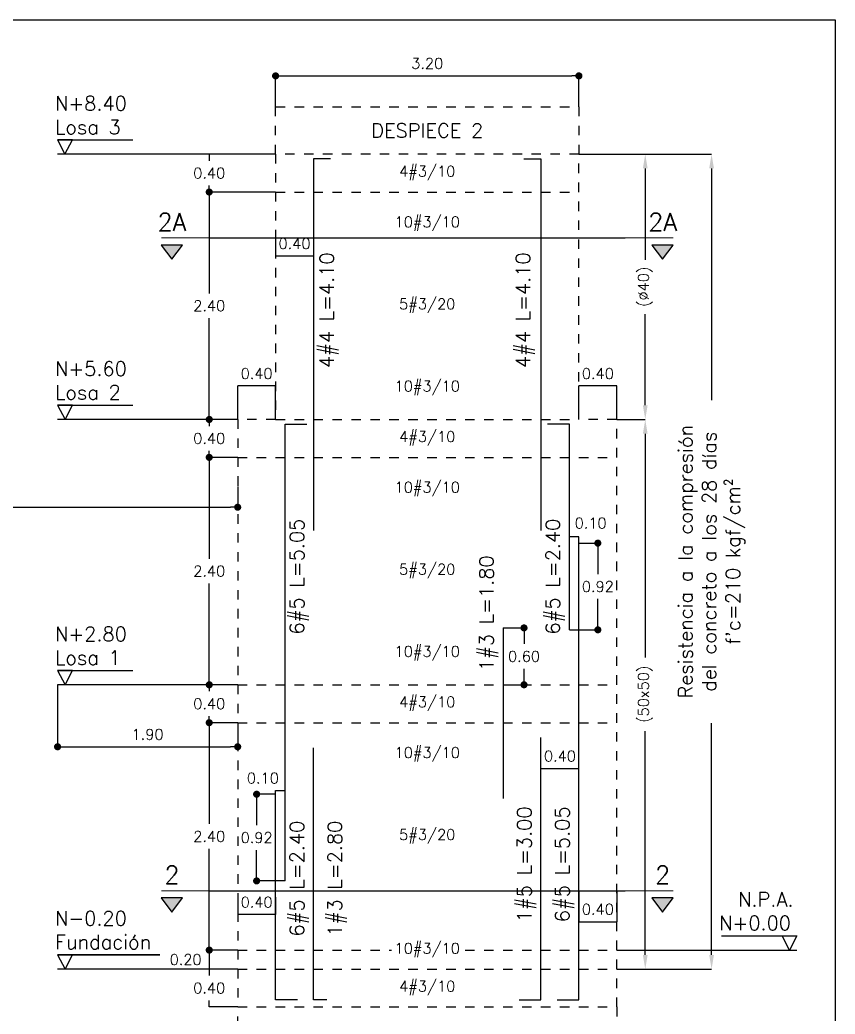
# Model space of a CAD drawing. Header units: millimetres. Extents: x 22.8 to 41.6, y 25.5 to 43.1.
# Drawn here: x 33 to 41.6, y 31.36 to 41.85 of the extents above; entities that cross this region are included whole.
import ezdxf
from ezdxf.enums import TextEntityAlignment as Align

# ---------------------------------------------------------------- set-up
doc = ezdxf.new("R2010")
doc.units = ezdxf.units.MM
doc.header["$LTSCALE"] = 0.01
doc.linetypes.add('DASHED2', pattern=[0.375, 0.25, -0.125])
for name, color, linetype in [('FC_BORDE COLUMNA', 6, 'DASHED2'), ('FC_COTAS', 1, 'Continuous'), ('FC_COTAS @ 75', 1, 'Continuous'), ('FC_INDICACIONES', 30, 'Continuous'), ('FC_INDICACIONES @ 75', 30, 'Continuous'), ('FC_PROYECCION', 6, 'DASHED2'), ('FC_R-100 @ 75', 12, 'Continuous'), ('FC_R-140', 2, 'Continuous'), ('FC_R-60 @ 75', 11, 'Continuous'), ('FC_R-80', 11, 'Continuous'), ('FC_R-80 @ 75', 11, 'Continuous'), ('FC_REFUERZO', 5, 'Continuous')]:
    doc.layers.add(name, color=color, linetype=linetype)
doc.layers.add('FC_CAJON COLUMNAS', color=230, linetype='Continuous', plot=False)
doc.layers.add('FC_DEFPOINTS', color=250, linetype='Continuous', plot=False)
doc.styles.add('FC_TEXT', font='romans.shx', dxfattribs={"height": 0.002})
doc.styles.add('FC_TEXT1', font='romans.shx')
doc.dimstyles.new('FC_COTAS', dxfattribs={"dimtxt": 0.0015, "dimasz": 0.001, "dimexe": 0, "dimexo": 0, "dimgap": 0.001, "dimtad": 1, "dimtih": 1, "dimtoh": 1, "dimzin": 0, "dimdsep": 46, "dimtxsty": 'FC_TEXT1', "dimblk": 'DOT', "dimcen": 0.09, "dimclrd": 256, "dimclre": 256, "dimclrt": 256, "dimadec": 0, "dimazin": 0, "dimtfac": 1, "dimtix": 1, "dimtmove": 2, "dimatfit": 3, "dimfxl": 1.002, "dimtolj": 1, "dimtzin": 0, "dimlwd": -1, "dimarcsym": 0})

# ---------------------------------------------------------------- blocks, each defined once
blk = doc.blocks.new('_Dot')
at = {"color": 0, "linetype": 'ByBlock', "lineweight": -2}
blk.add_line((-0.5, 0), (-1, 0), dxfattribs=at)
at = {"color": 0, "linetype": 'ByBlock', "const_width": 0.5}
blk.add_lwpolyline([(-0.25, 0, 1), (0.25, 0, 1)], format="xyb", close=True, dxfattribs=at)
blk = doc.blocks.new('*D19')
at = {"layer": 'Defpoints', "color": 0, "ltscale": 0.6, "transparency": 16777216}
for p in [(34.999, 34.434), (35.299, 34.434), (35.299, 32.034)]:
    blk.add_point(p, dxfattribs=at)
at = {"layer": 'FC_COTAS', "lineweight": -2, "ltscale": 0.6, "transparency": 16777216}
for p, q in [((35.299, 34.434), (34.999, 34.434)), ((35.299, 32.034), (34.999, 32.034))]:
    blk.add_line(p, q, dxfattribs=at)
at = {"layer": 'FC_COTAS', "ltscale": 0.6, "transparency": 16777216}
for p, q in [((34.999, 34.359), (34.999, 33.365)), ((34.999, 32.109), (34.999, 33.102))]:
    blk.add_line(p, q, dxfattribs=at)
at = {"layer": 'FC_COTAS', "ltscale": 0.6, "transparency": 16777216, "xscale": 0.075, "yscale": 0.075, "zscale": 0.075}
for p, rotation in [((34.999, 34.434), 90), ((34.999, 32.034), 270)]:
    blk.add_blockref('_Dot', p, dxfattribs=dict(at, rotation=rotation))
at = {"layer": 'FC_COTAS', "ltscale": 0.6, "transparency": 16777216, "insert": (34.999, 33.234), "char_height": 0.1125, "attachment_point": 5, "style": 'FC_TEXT1'}
blk.add_mtext('\\A1;2.40', dxfattribs=at)
blk = doc.blocks.new('*D20')
at = {"layer": 'Defpoints', "color": 0, "ltscale": 0.6, "transparency": 16777216}
for p in [(34.999, 34.834), (35.299, 34.834), (35.299, 34.434)]:
    blk.add_point(p, dxfattribs=at)
at = {"layer": 'FC_COTAS', "lineweight": -2, "ltscale": 0.6, "transparency": 16777216}
for p, q in [((35.299, 34.834), (34.999, 34.834)), ((35.299, 34.434), (34.999, 34.434))]:
    blk.add_line(p, q, dxfattribs=at)
at = {"layer": 'FC_COTAS', "ltscale": 0.6, "transparency": 16777216}
for p, q in [((34.999, 34.834), (34.999, 34.765)), ((34.999, 34.434), (34.999, 34.502))]:
    blk.add_line(p, q, dxfattribs=at)
at = {"layer": 'FC_COTAS', "ltscale": 0.6, "transparency": 16777216, "insert": (34.999, 34.634), "char_height": 0.1125, "attachment_point": 5, "style": 'FC_TEXT1'}
blk.add_mtext('\\A1;0.40', dxfattribs=at)
blk = doc.blocks.new('*D21')
at = {"layer": 'Defpoints', "color": 0, "ltscale": 0.6, "transparency": 16777216}
for p in [(34.999, 37.234), (35.299, 37.234), (35.299, 34.834)]:
    blk.add_point(p, dxfattribs=at)
at = {"layer": 'FC_COTAS', "lineweight": -2, "ltscale": 0.6, "transparency": 16777216}
for p, q in [((35.299, 37.234), (34.999, 37.234)), ((35.299, 34.834), (34.999, 34.834))]:
    blk.add_line(p, q, dxfattribs=at)
at = {"layer": 'FC_COTAS', "ltscale": 0.6, "transparency": 16777216}
for p, q in [((34.999, 37.159), (34.999, 36.165)), ((34.999, 34.909), (34.999, 35.902))]:
    blk.add_line(p, q, dxfattribs=at)
at = {"layer": 'FC_COTAS', "ltscale": 0.6, "transparency": 16777216, "xscale": 0.075, "yscale": 0.075, "zscale": 0.075}
for p, rotation in [((34.999, 37.234), 90), ((34.999, 34.834), 270)]:
    blk.add_blockref('_Dot', p, dxfattribs=dict(at, rotation=rotation))
at = {"layer": 'FC_COTAS', "ltscale": 0.6, "transparency": 16777216, "insert": (34.999, 36.034), "char_height": 0.1125, "attachment_point": 5, "style": 'FC_TEXT1'}
blk.add_mtext('\\A1;2.40', dxfattribs=at)
blk = doc.blocks.new('*D22')
at = {"layer": 'Defpoints', "color": 0, "ltscale": 0.6, "transparency": 16777216}
for p in [(34.999, 37.634), (35.299, 37.634), (35.299, 37.234)]:
    blk.add_point(p, dxfattribs=at)
at = {"layer": 'FC_COTAS', "lineweight": -2, "ltscale": 0.6, "transparency": 16777216}
for p, q in [((35.299, 37.634), (34.999, 37.634)), ((35.299, 37.234), (34.999, 37.234))]:
    blk.add_line(p, q, dxfattribs=at)
at = {"layer": 'FC_COTAS', "ltscale": 0.6, "transparency": 16777216}
for p, q in [((34.999, 37.634), (34.999, 37.565)), ((34.999, 37.234), (34.999, 37.302))]:
    blk.add_line(p, q, dxfattribs=at)
at = {"layer": 'FC_COTAS', "ltscale": 0.6, "transparency": 16777216, "insert": (34.999, 37.434), "char_height": 0.1125, "attachment_point": 5, "style": 'FC_TEXT1'}
blk.add_mtext('\\A1;0.40', dxfattribs=at)
blk = doc.blocks.new('*D23')
at = {"layer": 'Defpoints', "color": 0, "ltscale": 0.6, "transparency": 16777216}
for p in [(35.299, 32.034), (34.999, 31.834), (35.299, 31.834)]:
    blk.add_point(p, dxfattribs=at)
at = {"layer": 'FC_COTAS', "lineweight": -2, "ltscale": 0.6, "transparency": 16777216}
for p, q in [((35.299, 32.034), (34.999, 32.034)), ((35.299, 31.834), (34.999, 31.834))]:
    blk.add_line(p, q, dxfattribs=at)
at = {"layer": 'FC_COTAS', "ltscale": 0.6, "transparency": 16777216}
blk.add_line((34.999, 32.034), (34.999, 31.834), dxfattribs=at)
at = {"layer": 'FC_COTAS', "ltscale": 0.6, "transparency": 16777216, "insert": (34.75, 31.934), "char_height": 0.1125, "attachment_point": 5, "style": 'FC_TEXT1'}
blk.add_mtext('\\A1;0.20', dxfattribs=at)
blk = doc.blocks.new('*D24')
at = {"layer": 'Defpoints', "color": 0, "ltscale": 0.6, "transparency": 16777216}
for p in [(35.299, 31.834), (34.999, 31.434), (35.299, 31.434)]:
    blk.add_point(p, dxfattribs=at)
at = {"layer": 'FC_COTAS', "lineweight": -2, "ltscale": 0.6, "transparency": 16777216}
for p, q in [((35.299, 31.834), (34.999, 31.834)), ((35.299, 31.434), (34.999, 31.434))]:
    blk.add_line(p, q, dxfattribs=at)
at = {"layer": 'FC_COTAS', "ltscale": 0.6, "transparency": 16777216}
for p, q in [((34.999, 31.834), (34.999, 31.765)), ((34.999, 31.434), (34.999, 31.502))]:
    blk.add_line(p, q, dxfattribs=at)
at = {"layer": 'FC_COTAS', "ltscale": 0.6, "transparency": 16777216, "insert": (34.999, 31.634), "char_height": 0.1125, "attachment_point": 5, "style": 'FC_TEXT1'}
blk.add_mtext('\\A1;0.40', dxfattribs=at)
blk = doc.blocks.new('*U18')
h = blk.add_hatch(color=256)
h.dxf.hatch_style = 1
h.paths.add_polyline_path([(-0.02307, -0.0055), (-0.02607, -0.0055), (-0.02457, -0.0075)])
h.paths.add_polyline_path([(0.04596, -0.0055), (0.04296, -0.0055), (0.04446, -0.0075)])
at = {"const_width": 0.00015}
for points in [[(-0.02607, -0.0045), (-0.01932, -0.0045)], [(0.04596, -0.0045), (0.03921, -0.0045)]]:
    blk.add_lwpolyline(points, dxfattribs=at)
for points in [[(-0.02307, -0.0055), (-0.02607, -0.0055), (-0.02457, -0.0075)], [(0.04596, -0.0055), (0.04296, -0.0055), (0.04446, -0.0075)]]:
    blk.add_lwpolyline(points, close=True)
at = {"layer": 'FC_DEFPOINTS', "transparency": 33554457}
blk.add_lwpolyline([(-0.01932, -0.0045), (0.03921, -0.0045)], dxfattribs=at)
at = {"layer": 'FC_DEFPOINTS', "ltscale": 1.5, "transparency": 33554457}
blk.add_lwpolyline([(-0.01932, -0.0045), (0.03921, -0.0045)], dxfattribs=at)
at = {"layer": 'FC_R-140', "style": 'FC_TEXT1'}
for tag, p in [('X', (-0.02457, -0.00225)), ("X'", (0.04446, -0.00225))]:
    blk.add_attdef(tag, text='', height=0.0025, dxfattribs=at).set_placement(p, align=Align.MIDDLE_CENTER)
blk = doc.blocks.new('*D25')
at = {"layer": 'Defpoints', "color": 0, "ltscale": 0.6, "transparency": 16777216}
for p in [(35.699, 33.679), (35.499, 32.764), (35.799, 32.764)]:
    blk.add_point(p, dxfattribs=at)
at = {"layer": 'FC_COTAS', "lineweight": -2, "ltscale": 0.6, "transparency": 16777216}
for p, q in [((35.699, 33.679), (35.499, 33.679)), ((35.799, 32.764), (35.499, 32.764))]:
    blk.add_line(p, q, dxfattribs=at)
at = {"layer": 'FC_COTAS', "ltscale": 0.6, "transparency": 16777216}
for p, q in [((35.499, 33.604), (35.499, 33.352)), ((35.499, 32.839), (35.499, 33.09))]:
    blk.add_line(p, q, dxfattribs=at)
at = {"layer": 'FC_COTAS', "ltscale": 0.6, "transparency": 16777216, "xscale": 0.075, "yscale": 0.075, "zscale": 0.075}
for p, rotation in [((35.499, 33.679), 90), ((35.499, 32.764), 270)]:
    blk.add_blockref('_Dot', p, dxfattribs=dict(at, rotation=rotation))
at = {"layer": 'FC_COTAS', "ltscale": 0.6, "transparency": 16777216, "insert": (35.499, 33.221), "char_height": 0.1125, "attachment_point": 5, "style": 'FC_TEXT1'}
blk.add_mtext('\\A1;0.92', dxfattribs=at)
blk = doc.blocks.new('*D26')
at = {"layer": 'Defpoints', "color": 0, "ltscale": 0.6, "transparency": 16777216}
for p in [(38.899, 36.329), (38.799, 35.414), (39.099, 35.414)]:
    blk.add_point(p, dxfattribs=at)
at = {"layer": 'FC_COTAS', "lineweight": -2, "ltscale": 0.6, "transparency": 16777216}
for p, q in [((38.899, 36.329), (39.099, 36.329)), ((38.799, 35.414), (39.099, 35.414))]:
    blk.add_line(p, q, dxfattribs=at)
at = {"layer": 'FC_COTAS', "ltscale": 0.6, "transparency": 16777216}
for p, q in [((39.099, 36.254), (39.099, 36.002)), ((39.099, 35.489), (39.099, 35.74))]:
    blk.add_line(p, q, dxfattribs=at)
at = {"layer": 'FC_COTAS', "ltscale": 0.6, "transparency": 16777216, "xscale": 0.075, "yscale": 0.075, "zscale": 0.075}
for p, rotation in [((39.099, 36.329), 90), ((39.099, 35.414), 270)]:
    blk.add_blockref('_Dot', p, dxfattribs=dict(at, rotation=rotation))
at = {"layer": 'FC_COTAS', "ltscale": 0.6, "transparency": 16777216, "insert": (39.099, 35.871), "char_height": 0.1125, "attachment_point": 5, "style": 'FC_TEXT1'}
blk.add_mtext('\\A1;0.92', dxfattribs=at)
blk = doc.blocks.new('*D27')
at = {"layer": 'Defpoints', "color": 0, "ltscale": 0.6, "transparency": 16777216}
for p in [(38.099, 35.434), (38.099, 34.834), (38.32, 34.834)]:
    blk.add_point(p, dxfattribs=at)
at = {"layer": 'FC_COTAS', "lineweight": -2, "ltscale": 0.6, "transparency": 16777216}
for p, q in [((38.099, 35.434), (38.32, 35.434)), ((38.099, 34.834), (38.32, 34.834))]:
    blk.add_line(p, q, dxfattribs=at)
at = {"layer": 'FC_COTAS', "ltscale": 0.6, "transparency": 16777216}
for p, q in [((38.32, 35.359), (38.32, 35.265)), ((38.32, 34.909), (38.32, 35.002))]:
    blk.add_line(p, q, dxfattribs=at)
at = {"layer": 'FC_COTAS', "ltscale": 0.6, "transparency": 16777216, "xscale": 0.075, "yscale": 0.075, "zscale": 0.075}
for p, rotation in [((38.32, 35.434), 90), ((38.32, 34.834), 270)]:
    blk.add_blockref('_Dot', p, dxfattribs=dict(at, rotation=rotation))
at = {"layer": 'FC_COTAS', "ltscale": 0.6, "transparency": 16777216, "insert": (38.32, 35.134), "char_height": 0.1125, "attachment_point": 5, "style": 'FC_TEXT1'}
blk.add_mtext('\\A1;0.60', dxfattribs=at)
blk = doc.blocks.new('*U15')
at = {"ltscale": 0.9, "const_width": 0.0002}
blk.add_lwpolyline([(-0.01093, 0.002), (-0.02533, 0.002)], dxfattribs=at)
at = {"ltscale": 0.9}
blk.add_lwpolyline([(-0.02429, 0), (-0.02325, 0.002), (-0.02533, 0.002)], close=True, dxfattribs=at)
blk.add_lwpolyline([(0, 0), (-0.02533, 0)], dxfattribs=at)
at = {"layer": 'FC_R-80', "lineweight": 25, "style": 'FC_TEXT1'}
blk.add_attdef('N+00.00_001', (-0.02571, 0.00282), '', height=0.002, dxfattribs=at)
blk = doc.blocks.new('*U16')
at = {"ltscale": 0.9, "const_width": 0.0002}
blk.add_lwpolyline([(-0.01473, 0.002), (-0.02533, 0.002)], dxfattribs=at)
at = {"ltscale": 0.9}
blk.add_lwpolyline([(-0.02429, 0), (-0.02325, 0.002), (-0.02533, 0.002)], close=True, dxfattribs=at)
blk.add_lwpolyline([(0, 0), (-0.02533, 0)], dxfattribs=at)
at = {"layer": 'FC_R-80', "lineweight": 25, "style": 'FC_TEXT1'}
blk.add_attdef('N+00.00_001', (-0.02571, 0.00282), '', height=0.002, dxfattribs=at)
blk = doc.blocks.new('*D69')
at = {"layer": 'Defpoints', "color": 0, "ltscale": 0.6, "transparency": 16777216}
for p in [(39.299, 37.634), (39.599, 37.634), (39.299, 31.834)]:
    blk.add_point(p, dxfattribs=at)
at = {"layer": 'FC_COTAS', "lineweight": -2, "ltscale": 0.6, "transparency": 16777216}
for p, q in [((39.299, 37.634), (39.599, 37.634)), ((39.299, 31.834), (39.599, 31.834))]:
    blk.add_line(p, q, dxfattribs=at)
at = {"layer": 'FC_COTAS', "ltscale": 0.6, "transparency": 16777216}
for p, q in [((39.599, 37.484), (39.599, 35.122)), ((39.599, 31.984), (39.599, 34.345))]:
    blk.add_line(p, q, dxfattribs=at)
for points in [[(39.574, 37.484), (39.624, 37.484), (39.599, 37.634)], [(39.574, 31.984), (39.624, 31.984), (39.599, 31.834)]]:
    blk.add_solid(points, dxfattribs=at)
at = {"layer": 'FC_COTAS', "ltscale": 0.6, "transparency": 16777216, "insert": (39.599, 34.734), "char_height": 0.1125, "width": 0.1125, "attachment_point": 5, "rotation": 90, "style": 'FC_TEXT1'}
blk.add_mtext('\\A1;{\\C11;(50x50) }', dxfattribs=at)
blk = doc.blocks.new('*U28')
at = {"ltscale": 0.9, "const_width": 0.0002}
blk.add_lwpolyline([(-0.02007, 0.002), (-0.03067, 0.002)], dxfattribs=at)
at = {"ltscale": 0.9}
blk.add_lwpolyline([(-0.02963, 0), (-0.02859, 0.002), (-0.03067, 0.002)], close=True, dxfattribs=at)
blk.add_lwpolyline([(0, 0), (-0.03067, 0)], dxfattribs=at)
at = {"layer": 'FC_R-80', "lineweight": 25, "style": 'FC_TEXT1'}
blk.add_attdef('N+00.00_001', (-0.03105, 0.00282), '', height=0.002, dxfattribs=at)
blk = doc.blocks.new('*D29')
at = {"layer": 'Defpoints', "color": 0, "ltscale": 0.6, "transparency": 16777216}
for p in [(34.999, 40.034), (35.699, 40.034), (35.299, 37.634)]:
    blk.add_point(p, dxfattribs=at)
at = {"layer": 'FC_COTAS', "lineweight": -2, "ltscale": 0.6, "transparency": 16777216}
for p, q in [((35.699, 40.034), (34.999, 40.034)), ((35.299, 37.634), (34.999, 37.634))]:
    blk.add_line(p, q, dxfattribs=at)
at = {"layer": 'FC_COTAS', "ltscale": 0.6, "transparency": 16777216}
for p, q in [((34.999, 39.959), (34.999, 38.965)), ((34.999, 37.709), (34.999, 38.702))]:
    blk.add_line(p, q, dxfattribs=at)
at = {"layer": 'FC_COTAS', "ltscale": 0.6, "transparency": 16777216, "xscale": 0.075, "yscale": 0.075, "zscale": 0.075}
for p, rotation in [((34.999, 40.034), 90), ((34.999, 37.634), 270)]:
    blk.add_blockref('_Dot', p, dxfattribs=dict(at, rotation=rotation))
at = {"layer": 'FC_COTAS', "ltscale": 0.6, "transparency": 16777216, "insert": (34.999, 38.834), "char_height": 0.1125, "attachment_point": 5, "style": 'FC_TEXT1'}
blk.add_mtext('\\A1;2.40', dxfattribs=at)
blk = doc.blocks.new('*D30')
at = {"layer": 'Defpoints', "color": 0, "ltscale": 0.6, "transparency": 16777216}
for p in [(34.999, 40.434), (35.699, 40.434), (35.699, 40.034)]:
    blk.add_point(p, dxfattribs=at)
at = {"layer": 'FC_COTAS', "lineweight": -2, "ltscale": 0.6, "transparency": 16777216}
for p, q in [((35.699, 40.434), (34.999, 40.434)), ((35.699, 40.034), (34.999, 40.034))]:
    blk.add_line(p, q, dxfattribs=at)
at = {"layer": 'FC_COTAS', "ltscale": 0.6, "transparency": 16777216}
for p, q in [((34.999, 40.434), (34.999, 40.365)), ((34.999, 40.034), (34.999, 40.102))]:
    blk.add_line(p, q, dxfattribs=at)
at = {"layer": 'FC_COTAS', "ltscale": 0.6, "transparency": 16777216, "insert": (34.999, 40.234), "char_height": 0.1125, "attachment_point": 5, "style": 'FC_TEXT1'}
blk.add_mtext('\\A1;0.40', dxfattribs=at)
blk = doc.blocks.new('*D36')
at = {"layer": 'Defpoints', "color": 0, "ltscale": 0.6, "transparency": 16777216}
for p in [(35.299, 37.988), (35.299, 37.634), (35.699, 37.634)]:
    blk.add_point(p, dxfattribs=at)
at = {"layer": 'FC_INDICACIONES', "lineweight": -2, "ltscale": 0.6, "transparency": 16777216}
for p, q in [((35.299, 37.634), (35.299, 37.988)), ((35.699, 37.634), (35.699, 37.988))]:
    blk.add_line(p, q, dxfattribs=at)
at = {"layer": 'FC_INDICACIONES', "ltscale": 0.6, "transparency": 16777216}
blk.add_line((35.699, 37.988), (35.299, 37.988), dxfattribs=at)
at = {"layer": 'FC_INDICACIONES', "ltscale": 0.6, "transparency": 16777216, "insert": (35.499, 38.119), "char_height": 0.1125, "attachment_point": 5, "style": 'FC_TEXT1'}
blk.add_mtext('\\A1;0.40', dxfattribs=at)
blk = doc.blocks.new('*D37')
at = {"layer": 'Defpoints', "color": 0, "ltscale": 0.6, "transparency": 16777216}
for p in [(38.899, 37.988), (38.899, 37.634), (39.299, 37.634)]:
    blk.add_point(p, dxfattribs=at)
at = {"layer": 'FC_INDICACIONES', "lineweight": -2, "ltscale": 0.6, "transparency": 16777216}
for p, q in [((38.899, 37.634), (38.899, 37.988)), ((39.299, 37.634), (39.299, 37.988))]:
    blk.add_line(p, q, dxfattribs=at)
at = {"layer": 'FC_INDICACIONES', "ltscale": 0.6, "transparency": 16777216}
blk.add_line((39.299, 37.988), (38.899, 37.988), dxfattribs=at)
at = {"layer": 'FC_INDICACIONES', "ltscale": 0.6, "transparency": 16777216, "insert": (39.099, 38.119), "char_height": 0.1125, "attachment_point": 5, "style": 'FC_TEXT1'}
blk.add_mtext('\\A1;0.40', dxfattribs=at)
blk = doc.blocks.new('*D38')
at = {"layer": 'Defpoints', "color": 0, "ltscale": 0.6, "transparency": 16777216}
for p in [(38.899, 41.26), (35.699, 40.934), (38.899, 40.934)]:
    blk.add_point(p, dxfattribs=at)
at = {"layer": 'FC_INDICACIONES', "lineweight": -2, "ltscale": 0.6, "transparency": 16777216}
for p, q in [((35.699, 40.934), (35.699, 41.26)), ((38.899, 40.934), (38.899, 41.26))]:
    blk.add_line(p, q, dxfattribs=at)
at = {"layer": 'FC_INDICACIONES', "ltscale": 0.6, "transparency": 16777216}
blk.add_line((35.774, 41.26), (38.824, 41.26), dxfattribs=at)
at = {"layer": 'FC_INDICACIONES', "ltscale": 0.6, "transparency": 16777216, "xscale": 0.075, "yscale": 0.075, "zscale": 0.075, "rotation": 180}
blk.add_blockref('_Dot', (35.699, 41.26), dxfattribs=at)
at = {"layer": 'FC_INDICACIONES', "ltscale": 0.6, "transparency": 16777216, "xscale": 0.075, "yscale": 0.075, "zscale": 0.075}
blk.add_blockref('_Dot', (38.899, 41.26), dxfattribs=at)
at = {"layer": 'FC_INDICACIONES', "ltscale": 0.6, "transparency": 16777216, "insert": (37.299, 41.392), "char_height": 0.1125, "attachment_point": 5, "style": 'FC_TEXT1'}
blk.add_mtext('\\A1;3.20', dxfattribs=at)
blk = doc.blocks.new('*D39')
at = {"layer": 'Defpoints', "color": 0, "ltscale": 0.6, "transparency": 16777216}
for p in [(33.399, 34.834), (35.299, 34.434), (35.299, 34.18)]:
    blk.add_point(p, dxfattribs=at)
at = {"layer": 'FC_INDICACIONES', "lineweight": -2, "ltscale": 0.6, "transparency": 16777216}
for p, q in [((33.399, 34.834), (33.399, 34.18)), ((35.299, 34.434), (35.299, 34.18))]:
    blk.add_line(p, q, dxfattribs=at)
at = {"layer": 'FC_INDICACIONES', "ltscale": 0.6, "transparency": 16777216}
blk.add_line((33.474, 34.18), (35.224, 34.18), dxfattribs=at)
at = {"layer": 'FC_INDICACIONES', "ltscale": 0.6, "transparency": 16777216, "xscale": 0.075, "yscale": 0.075, "zscale": 0.075, "rotation": 180}
blk.add_blockref('_Dot', (33.399, 34.18), dxfattribs=at)
at = {"layer": 'FC_INDICACIONES', "ltscale": 0.6, "transparency": 16777216, "xscale": 0.075, "yscale": 0.075, "zscale": 0.075}
blk.add_blockref('_Dot', (35.299, 34.18), dxfattribs=at)
at = {"layer": 'FC_INDICACIONES', "ltscale": 0.6, "transparency": 16777216, "insert": (34.349, 34.311), "char_height": 0.1125, "attachment_point": 5, "style": 'FC_TEXT1'}
blk.add_mtext('\\A1;1.90', dxfattribs=at)
blk = doc.blocks.new('*D40')
at = {"layer": 'Defpoints', "color": 0, "ltscale": 0.6, "transparency": 16777216}
for p in [(38.899, 33.95), (38.499, 33.869), (38.899, 33.869)]:
    blk.add_point(p, dxfattribs=at)
at = {"layer": 'FC_INDICACIONES', "lineweight": -2, "ltscale": 0.6, "transparency": 16777216}
for p, q in [((38.499, 33.869), (38.499, 33.95)), ((38.899, 33.869), (38.899, 33.95))]:
    blk.add_line(p, q, dxfattribs=at)
at = {"layer": 'FC_INDICACIONES', "ltscale": 0.6, "transparency": 16777216}
blk.add_line((38.499, 33.95), (38.899, 33.95), dxfattribs=at)
at = {"layer": 'FC_INDICACIONES', "ltscale": 0.6, "transparency": 16777216, "insert": (38.699, 34.082), "char_height": 0.1125, "attachment_point": 5, "style": 'FC_TEXT1'}
blk.add_mtext('\\A1;0.40', dxfattribs=at)
blk = doc.blocks.new('*D41')
at = {"layer": 'Defpoints', "color": 0, "ltscale": 0.6, "transparency": 16777216}
for p in [(35.699, 39.549), (36.099, 39.549), (35.699, 39.359)]:
    blk.add_point(p, dxfattribs=at)
at = {"layer": 'FC_INDICACIONES', "lineweight": -2, "ltscale": 0.6, "transparency": 16777216}
for p, q in [((35.699, 39.549), (35.699, 39.359)), ((36.099, 39.549), (36.099, 39.359))]:
    blk.add_line(p, q, dxfattribs=at)
at = {"layer": 'FC_INDICACIONES', "ltscale": 0.6, "transparency": 16777216}
blk.add_line((36.099, 39.359), (35.699, 39.359), dxfattribs=at)
at = {"layer": 'FC_INDICACIONES', "ltscale": 0.6, "transparency": 16777216, "insert": (35.899, 39.49), "char_height": 0.1125, "attachment_point": 5, "style": 'FC_TEXT1'}
blk.add_mtext('\\A1;0.40', dxfattribs=at)
blk = doc.blocks.new('*D42')
at = {"layer": 'Defpoints', "color": 0, "ltscale": 0.6, "transparency": 16777216}
for p in [(35.299, 32.594), (35.699, 32.594), (35.299, 32.409)]:
    blk.add_point(p, dxfattribs=at)
at = {"layer": 'FC_INDICACIONES', "lineweight": -2, "ltscale": 0.6, "transparency": 16777216}
for p, q in [((35.299, 32.594), (35.299, 32.409)), ((35.699, 32.594), (35.699, 32.409))]:
    blk.add_line(p, q, dxfattribs=at)
at = {"layer": 'FC_INDICACIONES', "ltscale": 0.6, "transparency": 16777216}
blk.add_line((35.699, 32.409), (35.299, 32.409), dxfattribs=at)
at = {"layer": 'FC_INDICACIONES', "ltscale": 0.6, "transparency": 16777216, "insert": (35.499, 32.54), "char_height": 0.1125, "attachment_point": 5, "style": 'FC_TEXT1'}
blk.add_mtext('\\A1;0.40', dxfattribs=at)
blk = doc.blocks.new('*D43')
at = {"layer": 'Defpoints', "color": 0, "ltscale": 0.6, "transparency": 16777216}
for p in [(38.899, 32.659), (39.299, 32.659), (39.299, 32.334)]:
    blk.add_point(p, dxfattribs=at)
at = {"layer": 'FC_INDICACIONES', "lineweight": -2, "ltscale": 0.6, "transparency": 16777216}
for p, q in [((38.899, 32.659), (38.899, 32.334)), ((39.299, 32.659), (39.299, 32.334))]:
    blk.add_line(p, q, dxfattribs=at)
at = {"layer": 'FC_INDICACIONES', "ltscale": 0.6, "transparency": 16777216}
blk.add_line((38.899, 32.334), (39.299, 32.334), dxfattribs=at)
at = {"layer": 'FC_INDICACIONES', "ltscale": 0.6, "transparency": 16777216, "insert": (39.099, 32.465), "char_height": 0.1125, "attachment_point": 5, "style": 'FC_TEXT1'}
blk.add_mtext('\\A1;0.40', dxfattribs=at)
blk = doc.blocks.new('*D44')
at = {"layer": 'Defpoints', "color": 0, "ltscale": 0.6, "transparency": 16777216}
for p in [(35.799, 33.718), (35.699, 33.529), (35.799, 33.544)]:
    blk.add_point(p, dxfattribs=at)
at = {"layer": 'FC_INDICACIONES', "lineweight": -2, "ltscale": 0.6, "transparency": 16777216}
for p, q in [((35.699, 33.529), (35.699, 33.718)), ((35.799, 33.544), (35.799, 33.718))]:
    blk.add_line(p, q, dxfattribs=at)
at = {"layer": 'FC_INDICACIONES', "ltscale": 0.6, "transparency": 16777216}
blk.add_line((35.699, 33.718), (35.799, 33.718), dxfattribs=at)
at = {"layer": 'FC_INDICACIONES', "ltscale": 0.6, "transparency": 16777216, "insert": (35.565, 33.849), "char_height": 0.1125, "attachment_point": 5, "style": 'FC_TEXT1'}
blk.add_mtext('\\A1;0.10', dxfattribs=at)
blk = doc.blocks.new('*D45')
at = {"layer": 'Defpoints', "color": 0, "ltscale": 0.6, "transparency": 16777216}
for p in [(38.799, 36.397), (38.899, 36.329), (38.799, 36.168)]:
    blk.add_point(p, dxfattribs=at)
at = {"layer": 'FC_INDICACIONES', "lineweight": -2, "ltscale": 0.6, "transparency": 16777216}
for p, q in [((38.799, 36.168), (38.799, 36.397)), ((38.899, 36.329), (38.899, 36.397))]:
    blk.add_line(p, q, dxfattribs=at)
at = {"layer": 'FC_INDICACIONES', "ltscale": 0.6, "transparency": 16777216}
blk.add_line((38.899, 36.397), (38.799, 36.397), dxfattribs=at)
at = {"layer": 'FC_INDICACIONES', "ltscale": 0.6, "transparency": 16777216, "insert": (39.023, 36.54), "char_height": 0.1125, "attachment_point": 5, "style": 'FC_TEXT1'}
blk.add_mtext('\\A1;0.10', dxfattribs=at)
blk = doc.blocks.new('*D68')
at = {"layer": 'Defpoints', "color": 0, "ltscale": 0.6, "transparency": 16777216}
for p in [(38.899, 40.434), (40.299, 40.434), (39.299, 31.834)]:
    blk.add_point(p, dxfattribs=at)
at = {"layer": 'FC_COTAS', "lineweight": -2, "ltscale": 0.6, "transparency": 16777216}
for p, q in [((38.899, 40.434), (40.299, 40.434)), ((39.299, 31.834), (40.299, 31.834))]:
    blk.add_line(p, q, dxfattribs=at)
at = {"layer": 'FC_COTAS', "ltscale": 0.6, "transparency": 16777216}
for p, q in [((40.299, 40.284), (40.299, 37.837)), ((40.299, 31.984), (40.299, 34.43))]:
    blk.add_line(p, q, dxfattribs=at)
for points in [[(40.274, 40.284), (40.324, 40.284), (40.299, 40.434)], [(40.274, 31.984), (40.324, 31.984), (40.299, 31.834)]]:
    blk.add_solid(points, dxfattribs=at)
at = {"layer": 'FC_COTAS', "ltscale": 0.6, "transparency": 16777216, "insert": (40.299, 36.134), "char_height": 0.1125, "width": 3.28684, "attachment_point": 5, "rotation": 90, "style": 'FC_TEXT1'}
blk.add_mtext("\\A1;{\\H1.33333x;\\C11;Resistencia a la compresión del concreto a los 28 días\\Pf'c=210 kgf/cm²\\C256; }", dxfattribs=at)
blk = doc.blocks.new('*D70')
at = {"layer": 'Defpoints', "color": 0, "ltscale": 0.6, "transparency": 16777216}
for p in [(38.899, 40.434), (39.599, 40.434), (39.299, 37.634)]:
    blk.add_point(p, dxfattribs=at)
at = {"layer": 'FC_COTAS', "lineweight": -2, "ltscale": 0.6, "transparency": 16777216}
for p, q in [((38.899, 40.434), (39.599, 40.434)), ((39.299, 37.634), (39.599, 37.634))]:
    blk.add_line(p, q, dxfattribs=at)
at = {"layer": 'FC_COTAS', "ltscale": 0.6, "transparency": 16777216}
for p, q in [((39.599, 40.284), (39.599, 39.32)), ((39.599, 37.784), (39.599, 38.747))]:
    blk.add_line(p, q, dxfattribs=at)
for points in [[(39.574, 40.284), (39.624, 40.284), (39.599, 40.434)], [(39.574, 37.784), (39.624, 37.784), (39.599, 37.634)]]:
    blk.add_solid(points, dxfattribs=at)
at = {"layer": 'FC_COTAS', "ltscale": 0.6, "transparency": 16777216, "insert": (39.599, 39.034), "char_height": 0.1125, "width": 0.1125, "attachment_point": 5, "rotation": 90, "style": 'FC_TEXT1'}
blk.add_mtext('\\A1;{\\C11;(%%C40) }', dxfattribs=at)
blk = doc.blocks.new('*U88')
at = {"ltscale": 0.9, "const_width": 0.0002}
blk.add_lwpolyline([(0.01469, 0.002), (0.02533, 0.002)], dxfattribs=at)
at = {"ltscale": 0.9}
blk.add_lwpolyline([(0.02429, 0), (0.02325, 0.002), (0.02533, 0.002)], close=True, dxfattribs=at)
blk.add_lwpolyline([(0, 0), (0.02533, 0)], dxfattribs=at)
at = {"layer": 'FC_R-80', "lineweight": 25, "style": 'FC_TEXT1'}
blk.add_attdef('N+00.00_001', (0.01248, 0.00282), '', height=0.002, dxfattribs=at)
blk = doc.blocks.new('*D89')
at = {"layer": 'Defpoints', "color": 0, "ltscale": 0.6, "transparency": 16777216}
for p in [(29.299, 36.928), (35.299, 36.928), (35.299, 36.708)]:
    blk.add_point(p, dxfattribs=at)
at = {"layer": 'FC_INDICACIONES', "lineweight": -2, "ltscale": 0.6, "transparency": 16777216}
for p, q in [((29.299, 36.928), (29.299, 36.708)), ((35.299, 36.928), (35.299, 36.708))]:
    blk.add_line(p, q, dxfattribs=at)
at = {"layer": 'FC_INDICACIONES', "ltscale": 0.6, "transparency": 16777216}
blk.add_line((29.374, 36.708), (35.224, 36.708), dxfattribs=at)
at = {"layer": 'FC_INDICACIONES', "ltscale": 0.6, "transparency": 16777216, "xscale": 0.075, "yscale": 0.075, "zscale": 0.075, "rotation": 180}
blk.add_blockref('_Dot', (29.299, 36.708), dxfattribs=at)
at = {"layer": 'FC_INDICACIONES', "ltscale": 0.6, "transparency": 16777216, "xscale": 0.075, "yscale": 0.075, "zscale": 0.075}
blk.add_blockref('_Dot', (35.299, 36.708), dxfattribs=at)
at = {"layer": 'FC_INDICACIONES', "ltscale": 0.6, "transparency": 16777216, "insert": (32.299, 36.839), "char_height": 0.1125, "attachment_point": 5, "style": 'FC_TEXT1'}
blk.add_mtext('\\A1;6.00', dxfattribs=at)

msp = doc.modelspace()

# ---------------------------------------------------------------- linework, layer by layer
at = {"layer": 'FC_BORDE COLUMNA', "ltscale": 0.6}
for points in [[(35.699, 40.034), (38.899, 40.034)], [(35.699, 37.634), (38.899, 37.634)], [(35.299, 37.234), (39.299, 37.234)], [(35.299, 34.834), (39.299, 34.834)], [(35.299, 34.434), (39.299, 34.434)], [(35.299, 32.034), (39.299, 32.034)], [(35.299, 31.834), (39.299, 31.834)]]:
    msp.add_lwpolyline(points, dxfattribs=at)
at = {"layer": 'FC_PROYECCION', "ltscale": 0.6}
for points in [[(35.699, 40.434), (35.699, 40.934), (38.899, 40.934), (38.899, 40.434)], [(35.299, 30.434), (35.299, 31.434), (39.299, 31.434), (39.299, 30.434)]]:
    msp.add_lwpolyline(points, close=True, dxfattribs=at)
at = {"layer": 'FC_REFUERZO', "ltscale": 0.6}
for points in [[(36.279, 40.384), (36.099, 40.384), (36.099, 36.464)], [(38.319, 40.384), (38.499, 40.384), (38.499, 36.464)], [(35.799, 32.764), (35.799, 37.584), (36.029, 37.584)], [(38.799, 35.414), (38.799, 37.584), (38.569, 37.584)], [(38.669, 31.509), (38.899, 31.509), (38.899, 36.329)], [(38.099, 35.434), (38.099, 33.634)], [(38.269, 31.509), (38.499, 31.509), (38.499, 34.279)], [(36.239, 31.509), (36.099, 31.509), (36.099, 34.169)], [(35.929, 31.509), (35.699, 31.509), (35.699, 33.679)]]:
    msp.add_lwpolyline(points, dxfattribs=at)

# ---------------------------------------------------------------- block references
at = {"layer": 'FC_COTAS'}
ref = msp.add_blockref('*U28', (35.699, 40.434), dxfattribs=dict(at, xscale=75, yscale=75, zscale=75))
ref.add_attrib('N+00.00_001', 'N+8.40', (33.371, 40.895), dxfattribs={"layer": 'FC_R-80', "lineweight": 25, "height": 0.15, "style": 'FC_TEXT1'})
ref.add_attrib('N+00.00_002', 'Losa 3', (33.371, 40.645), dxfattribs={"layer": 'FC_R-80', "lineweight": 25, "height": 0.15, "style": 'FC_TEXT1'})
at = {"layer": 'FC_COTAS', "xscale": 75, "yscale": 75, "zscale": 75}
for p, values in [((36.448, 39.887), {"X'": '2A', 'X': '2A'}), ((36.448, 32.997), {"X'": '2', 'X': '2'})]:
    msp.add_blockref('*U18', p, dxfattribs=at).add_auto_attribs(values)
at = {"layer": 'FC_COTAS'}
ref = msp.add_blockref('*U16', (35.299, 37.634), dxfattribs=dict(at, xscale=75, yscale=75, zscale=75))
ref.add_attrib('N+00.00_001', 'N+5.60', (33.371, 38.095), dxfattribs={"layer": 'FC_R-80', "lineweight": 25, "height": 0.15, "style": 'FC_TEXT1'})
ref.add_attrib('N+00.00_002', 'Losa 2', (33.371, 37.845), dxfattribs={"layer": 'FC_R-80', "lineweight": 25, "height": 0.15, "style": 'FC_TEXT1'})
ref = msp.add_blockref('*U16', (35.299, 34.834), dxfattribs=dict(at, xscale=75, yscale=75, zscale=75))
ref.add_attrib('N+00.00_001', 'N+2.80', (33.371, 35.295), dxfattribs={"layer": 'FC_R-80', "lineweight": 25, "height": 0.15, "style": 'FC_TEXT1'})
ref.add_attrib('N+00.00_002', 'Losa 1', (33.371, 35.045), dxfattribs={"layer": 'FC_R-80', "lineweight": 25, "height": 0.15, "style": 'FC_TEXT1'})
ref = msp.add_blockref('*U88', (39.299, 32.034), dxfattribs=dict(at, xscale=75, yscale=75, zscale=75))
ref.add_attrib('N+00.00_001', 'N.P.A.', (40.578, 32.495), dxfattribs={"layer": 'FC_R-80', "lineweight": 25, "height": 0.15, "style": 'FC_TEXT1'})
ref.add_attrib('N+00.00_002', 'N+0.00', (40.378, 32.245), dxfattribs={"layer": 'FC_R-80', "lineweight": 25, "height": 0.15, "style": 'FC_TEXT1'})
ref = msp.add_blockref('*U15', (35.299, 31.834), dxfattribs=dict(at, xscale=75, yscale=75, zscale=75))
ref.add_attrib('N+00.00_001', 'N-0.20', (33.371, 32.295), dxfattribs={"layer": 'FC_R-80', "lineweight": 25, "height": 0.15, "style": 'FC_TEXT1'})
ref.add_attrib('N+00.00_002', 'Fundación', (33.371, 32.045), dxfattribs={"layer": 'FC_R-80', "lineweight": 25, "height": 0.15, "style": 'FC_TEXT1'})

# ---------------------------------------------------------------- texts
at = {"layer": 'FC_R-100 @ 75', "ltscale": 0.6, "insert": (37.299, 40.684), "char_height": 0.15, "width": 1.54239, "attachment_point": 5, "style": 'FC_TEXT'}
msp.add_mtext('DESPIECE 2', dxfattribs=at)
at = {"layer": 'FC_R-60 @ 75', "char_height": 0.1125, "width": 0.75112, "attachment_point": 5, "style": 'FC_TEXT', "bg_fill": 3, "box_fill_scale": 1, "bg_fill_color": 256, "bg_fill_transparency": 0}
for s, insert in [('5#3/20', (37.299, 38.834)), ('10#3/10', (37.299, 37.967)), ('10#3/10', (37.299, 36.9)), ('5#3/20', (37.299, 36.034)), ('10#3/10', (37.299, 35.167)), ('10#3/10', (37.299, 34.1)), ('5#3/20', (37.299, 33.234)), ('4#3/10', (37.299, 31.634))]:
    msp.add_mtext(s, dxfattribs=dict(at, insert=insert))
at = {"layer": 'FC_R-80 @ 75', "char_height": 0.15, "attachment_point": 5, "rotation": 90, "style": 'FC_TEXT'}
for s, insert, width in [('4#4 L=4.10', (36.264, 38.787), 1.4281), ('4#4 L=4.10', (38.335, 38.787), 1.4281), ('6#5 L=5.05', (35.949, 35.976), 1.4281), ('6#5 L=2.40', (38.649, 35.976), 1.4281), ('1#3 L=1.80', (37.949, 35.589), 1.37293), ('1#5 L=3.00', (38.349, 32.939), 1.37293), ('6#5 L=5.05', (38.749, 32.939), 1.37293), ('6#5 L=2.40', (35.949, 32.789), 1.4281), ('1#3 L=2.80', (36.349, 32.789), 1.4281)]:
    msp.add_mtext(s, dxfattribs=dict(at, insert=insert, width=width))

# ---------------------------------------------------------------- dimensions: what is measured, and where the dimension line sits
at = {"layer": 'FC_COTAS @ 75', "ltscale": 0.6}
for base, p1, p2, picture, middle in [((34.999, 40.434), (35.699, 40.034), (35.699, 40.434), '*D30', (34.999, 40.234)), ((34.999, 40.034), (35.299, 37.634), (35.699, 40.034), '*D29', (34.999, 38.834)), ((34.999, 37.634), (35.299, 37.234), (35.299, 37.634), '*D22', (34.999, 37.434)), ((34.999, 37.234), (35.299, 34.834), (35.299, 37.234), '*D21', (34.999, 36.034)), ((39.099195908, 35.41350492), (38.899195908, 36.32850492), (38.799195908, 35.41350492), '*D26', (39.099195908, 35.87100492)), ((38.32, 34.834), (38.099, 35.434), (38.099, 34.834), '*D27', (38.32, 35.134)), ((34.999, 34.834), (35.299, 34.434), (35.299, 34.834), '*D20', (34.999, 34.634)), ((34.999, 34.434), (35.299, 32.034), (35.299, 34.434), '*D19', (34.999, 33.234)), ((35.499195908, 32.76350492), (35.699195908, 33.67850492), (35.799195908, 32.76350492), '*D25', (35.499195908, 33.22100492)), ((34.999, 31.434), (35.299, 31.834), (35.299, 31.434), '*D24', (34.999, 31.634))]:
    dim = msp.add_linear_dim(base=base, p1=p1, p2=p2, angle=90, dimstyle='FC_COTAS', override={"dimscale": 75, "dimtix": 1, "dimtofl": 1, "dimtmove": 2, "dimatfit": 3}, dxfattribs=at)
    dim.commit()
    dim.dimension.update_dxf_attribs({"geometry": picture, "text_midpoint": middle})
for base, p1, p2, text, picture, middle in [((40.299, 40.434), (39.299, 31.834), (38.899, 40.434), "{\\H1.33333x;\\C11;Resistencia a la compresión del concreto a los 28 días\\Pf'c=210 kgf/cm²\\C256; }", '*D68', (40.299, 36.134)), ((39.599, 40.434), (39.299, 37.634), (38.899, 40.434), '{\\C11;(%%C40) }', '*D70', (39.599, 39.034)), ((39.599, 37.634), (39.299, 31.834), (39.299, 37.634), '{\\C11;(50x50) }', '*D69', (39.599, 34.734))]:
    dim = msp.add_linear_dim(base=base, p1=p1, p2=p2, angle=90, text=text, dimstyle='FC_COTAS', override={"dimscale": 75, "dimasz": 0.002, "dimsah": 1, "dimtix": 1, "dimtofl": 1, "dimtmove": 2, "dimatfit": 3}, dxfattribs=at)
    dim.commit()
    dim.dimension.update_dxf_attribs({"geometry": picture, "text_midpoint": middle, "text_rotation": 90})
dim = msp.add_linear_dim(base=(34.999, 31.834), p1=(35.299, 32.034), p2=(35.299, 31.834), angle=90, dimstyle='FC_COTAS', override={"dimscale": 75, "dimtix": 1, "dimtofl": 1, "dimtmove": 2, "dimatfit": 3}, dxfattribs=at)
dim.commit()
dim.dimension.update_dxf_attribs({"geometry": '*D23', "text_midpoint": (34.75, 31.934), "dimtype": 128})
at = {"layer": 'FC_INDICACIONES @ 75', "ltscale": 0.6}
for base, p1, p2, picture, middle in [((38.899, 41.26), (35.699, 40.934), (38.899, 40.934), '*D38', (37.299, 41.392)), ((35.699, 39.359), (36.099, 39.549), (35.699, 39.549), '*D41', (35.899, 39.49)), ((35.299, 37.988), (35.699, 37.634), (35.299, 37.634), '*D36', (35.499, 38.119)), ((38.899, 37.988), (39.299, 37.634), (38.899, 37.634), '*D37', (39.099, 38.119)), ((35.299, 36.708), (29.299, 36.928), (35.299, 36.928), '*D89', (32.299, 36.839)), ((35.299, 34.18), (33.399, 34.834), (35.299, 34.434), '*D39', (34.349, 34.311)), ((38.899, 33.95), (38.499, 33.869), (38.899, 33.869), '*D40', (38.699, 34.082)), ((39.299, 32.334), (38.899, 32.659), (39.299, 32.659), '*D43', (39.099, 32.465)), ((35.299, 32.409), (35.699, 32.594), (35.299, 32.594), '*D42', (35.499, 32.54))]:
    dim = msp.add_linear_dim(base=base, p1=p1, p2=p2, dimstyle='FC_COTAS', override={"dimscale": 75, "dimtix": 1, "dimtofl": 1, "dimtmove": 2, "dimatfit": 3}, dxfattribs=at)
    dim.commit()
    dim.dimension.update_dxf_attribs({"geometry": picture, "text_midpoint": middle})
for base, p1, p2, picture, middle in [((38.799, 36.397), (38.899, 36.329), (38.799, 36.168), '*D45', (39.023, 36.54)), ((35.799, 33.718), (35.699, 33.529), (35.799, 33.544), '*D44', (35.565, 33.849))]:
    dim = msp.add_linear_dim(base=base, p1=p1, p2=p2, dimstyle='FC_COTAS', override={"dimscale": 75, "dimtix": 1, "dimtofl": 1, "dimtmove": 2, "dimatfit": 3}, dxfattribs=at)
    dim.commit()
    dim.dimension.update_dxf_attribs({"geometry": picture, "text_midpoint": middle, "dimtype": 128})

# ---------------------------------------------------------------- next in the draw order: texts
at = {"layer": 'FC_R-60 @ 75', "char_height": 0.1125, "width": 0.75112, "attachment_point": 5, "style": 'FC_TEXT', "bg_fill": 3, "box_fill_scale": 1, "bg_fill_color": 256, "bg_fill_transparency": 0}
for insert in [(37.299, 39.7), (37.299, 32.034)]:
    msp.add_mtext('10#3/10', dxfattribs=dict(at, insert=insert))

# ---------------------------------------------------------------- next in the draw order: linework, layer by layer
at = {"layer": 'FC_BORDE COLUMNA', "ltscale": 0.6}
msp.add_lwpolyline([(39.299, 37.634), (38.899, 37.634), (38.899, 40.434), (35.699, 40.434), (35.699, 37.634), (35.299, 37.634), (35.299, 31.434), (39.299, 31.434)], close=True, dxfattribs=at)

# ---------------------------------------------------------------- next in the draw order: texts
at = {"layer": 'FC_R-60 @ 75', "char_height": 0.1125, "width": 0.75112, "attachment_point": 5, "style": 'FC_TEXT', "bg_fill": 3, "box_fill_scale": 1, "bg_fill_color": 256, "bg_fill_transparency": 0}
for insert in [(37.299, 40.234), (37.299, 37.434), (37.299, 34.634)]:
    msp.add_mtext('4#3/10', dxfattribs=dict(at, insert=insert))

# ---------------------------------------------------------------- next in the draw order: linework, layer by layer
at = {"layer": 'FC_CAJON COLUMNAS'}
msp.add_lwpolyline([(22.831, 41.851), (41.602, 41.851), (41.602, 27.796), (22.831, 27.796)], close=True, dxfattribs=at)

doc.saveas('drawing.dxf')
